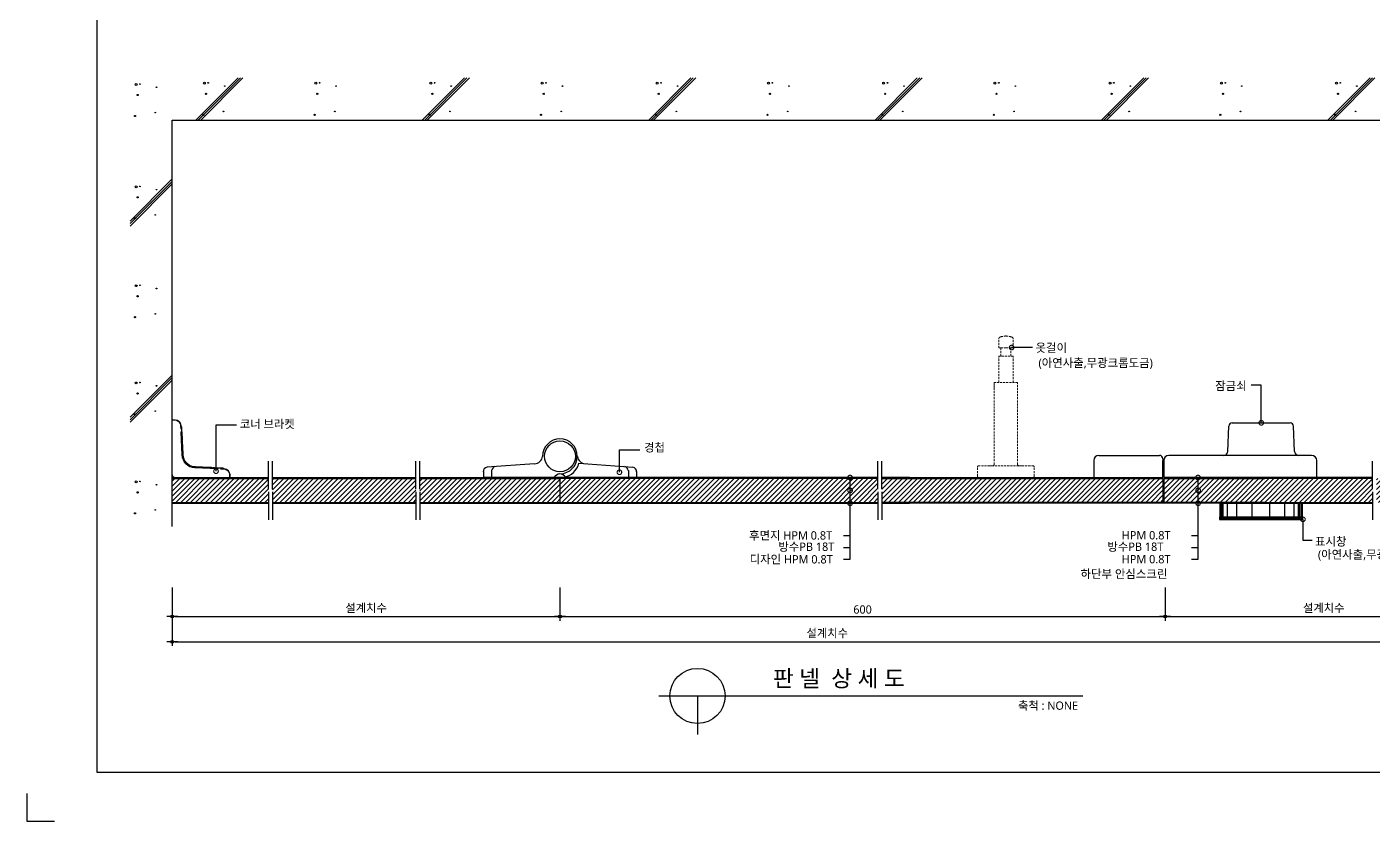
# Model space of a CAD drawing. Extents: x -256 to 8104, y -176 to 5714.
# Drawn here: x -256 to 4629, y -176 to 2705 of the extents above; entities that cross this region are included whole.
import ezdxf
from ezdxf.enums import TextEntityAlignment as Align

# ---------------------------------------------------------------- set-up
doc = ezdxf.new("R2010")
doc.units = 0
doc.header["$LTSCALE"] = 30
doc.linetypes.add('HIDDEN', pattern=[0.375, 0.25, -0.125])
doc.layers.get('0').update_dxf_attribs({"linetype": 'CONTINUOUS'})
doc.layers.get('DEFPOINTS').update_dxf_attribs({"linetype": 'CONTINUOUS'})
for name, color, linetype in [('02---제품선', 4, 'CONTINUOUS'), ('C', 2, 'CONTINUOUS'), ('DIM', 7, 'CONTINUOUS'), ('HID', 9, 'HIDDEN'), ('TIT', 3, 'CONTINUOUS'), ('경첩', 4, 'CONTINUOUS'), ('문자', 3, 'CONTINUOUS'), ('부자재', 4, 'CONTINUOUS'), ('잠금쇠(회전형)', 4, 'CONTINUOUS'), ('치수', 1, 'CONTINUOUS'), ('판넬', 2, 'CONTINUOUS'), ('해치', 8, 'CONTINUOUS')]:
    doc.layers.add(name, color=color, linetype=linetype)
doc.styles.add('돋움', font='malgun.ttf')
doc.dimstyles.new('10', dxfattribs={"dimscale": 10, "dimtxt": 3, "dimasz": 1, "dimexe": 1.5, "dimexo": 2, "dimgap": 1, "dimtad": 1, "dimdec": 0, "dimlunit": 6, "dimtxsty": '돋움', "dimblk": 'DIMDOT', "dimcen": -1, "dimdle": 1.5, "dimclrt": 3, "dimazin": 3, "dimtfac": 1, "dimtdec": 0, "dimtix": 1, "dimtmove": 2, "dimatfit": 3, "dimldrblk": 'DIMDOT', "dimarcsym": 0})
pattern_1 = [(45, (159806.501, 43.407), (-8.980256, 8.980256), [])]

# ---------------------------------------------------------------- blocks, each defined once
blk = doc.blocks.new('DIMDOT')
at = {"linetype": 'Continuous'}
blk.add_line((-2, 0), (2, 0), dxfattribs=at)
for radius in [0.5, 0.25]:
    blk.add_circle((0, 0), radius, dxfattribs=at)
blk = doc.blocks.new('*D471')
at = {"layer": 'DEFPOINTS', "color": 0}
for p in [(168459.9, 818.9), (169867, 818.9), (169867, 693.2)]:
    blk.add_point(p, dxfattribs=at)
at = {"layer": 'DIM', "color": 0, "lineweight": -2, "ltscale": 10}
for p, q in [((168459.9, 798.9), (168459.9, 678.2)), ((169867, 798.9), (169867, 678.2)), ((168469.9, 693.2), (169857, 693.2))]:
    blk.add_line(p, q, dxfattribs=at)
at = {"layer": 'DIM', "color": 0, "lineweight": -2, "xscale": 10, "yscale": 10, "zscale": 10, "rotation": 180}
blk.add_blockref('DIMDOT', (168459.9, 693.2), dxfattribs=at)
at = {"layer": 'DIM', "color": 0, "lineweight": -2, "xscale": 10, "yscale": 10, "zscale": 10}
blk.add_blockref('DIMDOT', (169867, 693.2), dxfattribs=at)
at = {"layer": 'DIM', "color": 3, "insert": (169163.5, 722.9), "char_height": 30, "attachment_point": 5, "style": '돋움'}
blk.add_mtext('설계치수', dxfattribs=at)
blk = doc.blocks.new('*D472')
at = {"layer": 'DEFPOINTS', "color": 0}
for p in [(168459.9, 818.9), (173213.8, 818.9), (173213.8, 601.8)]:
    blk.add_point(p, dxfattribs=at)
at = {"layer": 'DIM', "color": 0, "lineweight": -2, "ltscale": 10}
for p, q in [((168459.9, 798.9), (168459.9, 586.8)), ((173213.8, 798.9), (173213.8, 586.8)), ((168469.9, 601.8), (173203.8, 601.8))]:
    blk.add_line(p, q, dxfattribs=at)
at = {"layer": 'DIM', "color": 0, "lineweight": -2, "xscale": 10, "yscale": 10, "zscale": 10, "rotation": 180}
blk.add_blockref('DIMDOT', (168459.9, 601.8), dxfattribs=at)
at = {"layer": 'DIM', "color": 0, "lineweight": -2, "xscale": 10, "yscale": 10, "zscale": 10}
blk.add_blockref('DIMDOT', (173213.8, 601.8), dxfattribs=at)
at = {"layer": 'DIM', "color": 3, "insert": (170836.9, 631.4), "char_height": 30, "attachment_point": 5, "style": '돋움'}
blk.add_mtext('설계치수', dxfattribs=at)
blk = doc.blocks.new('_DOTSMALL')
at = {"color": 0, "linetype": 'ByBlock', "const_width": 0.5}
blk.add_lwpolyline([(-0.0625, 0, 1), (0.0625, 0, 1)], format="xyb", close=True, dxfattribs=at)
blk = doc.blocks.new('A$C63EC304E')
at = {"layer": '치수', "color": 1, "xscale": 2.5, "yscale": 2.5, "zscale": 2.5, "rotation": 234.3098741996962}
blk.add_blockref('_DOTSMALL', (0.31, 0.31), dxfattribs=at)
blk = doc.blocks.new('A$C2BC9653E')
at = {"layer": '치수', "xscale": 0.3333333333333333, "yscale": 0.3333333333333333, "zscale": 0.3333333333333333}
blk.add_blockref('A$C63EC304E', (0, 0), dxfattribs=at)
blk = doc.blocks.new('A$C7FC71301')
at = {"layer": '치수', "rotation": 180}
blk.add_blockref('A$C2BC9653E', (0.21, 0.21), dxfattribs=at)
blk = doc.blocks.new('A$C4A20372B')
at = {"layer": '치수'}
blk.add_blockref('A$C7FC71301', (0, 0), dxfattribs=at)
blk = doc.blocks.new('A$C566469F5')
at = {"layer": '치수'}
blk.add_blockref('A$C4A20372B', (0, 0), dxfattribs=at)
blk = doc.blocks.new('A$C7E317CD4')
at = {"layer": '해치', "xscale": 2, "yscale": 2, "zscale": 2}
blk.add_blockref('A$C566469F5', (0, 0), dxfattribs=at)
blk = doc.blocks.new('A$C601D7F27')
at = {"layer": '치수'}
blk.add_blockref('A$C7E317CD4', (0, 0), dxfattribs=at)
blk = doc.blocks.new('A$C38802C08')
at = {"layer": '치수'}
blk.add_blockref('A$C601D7F27', (0, 0), dxfattribs=at)
blk = doc.blocks.new('*D473')
at = {"layer": 'DEFPOINTS', "color": 0}
for p in [(172063, 818.9), (173213.8, 818.9), (173213.8, 693.2)]:
    blk.add_point(p, dxfattribs=at)
at = {"layer": 'DIM', "color": 0, "lineweight": -2, "ltscale": 10}
for p, q in [((172063, 798.9), (172063, 678.2)), ((173213.8, 798.9), (173213.8, 678.2)), ((172073, 693.2), (173203.8, 693.2))]:
    blk.add_line(p, q, dxfattribs=at)
at = {"layer": 'DIM', "color": 0, "lineweight": -2, "xscale": 10, "yscale": 10, "zscale": 10, "rotation": 180}
blk.add_blockref('DIMDOT', (172063, 693.2), dxfattribs=at)
at = {"layer": 'DIM', "color": 0, "lineweight": -2, "xscale": 10, "yscale": 10, "zscale": 10}
blk.add_blockref('DIMDOT', (173213.8, 693.2), dxfattribs=at)
at = {"layer": 'DIM', "color": 3, "insert": (172638.4, 722.9), "char_height": 30, "attachment_point": 5, "style": '돋움'}
blk.add_mtext('설계치수', dxfattribs=at)
blk = doc.blocks.new('*D474')
at = {"layer": 'DEFPOINTS', "color": 0}
for p in [(169867, 818.9), (172063, 818.9), (172063, 693.2)]:
    blk.add_point(p, dxfattribs=at)
at = {"layer": 'DIM', "color": 0, "lineweight": -2, "ltscale": 10}
for p, q in [((169867, 798.9), (169867, 678.2)), ((172063, 798.9), (172063, 678.2)), ((169877, 693.2), (172053, 693.2))]:
    blk.add_line(p, q, dxfattribs=at)
at = {"layer": 'DIM', "color": 0, "lineweight": -2, "xscale": 10, "yscale": 10, "zscale": 10, "rotation": 180}
blk.add_blockref('DIMDOT', (169867, 693.2), dxfattribs=at)
at = {"layer": 'DIM', "color": 0, "lineweight": -2, "xscale": 10, "yscale": 10, "zscale": 10}
blk.add_blockref('DIMDOT', (172063, 693.2), dxfattribs=at)
at = {"layer": 'DIM', "color": 3, "insert": (170965, 718.7), "char_height": 30, "attachment_point": 5, "style": '돋움'}
blk.add_mtext('600', dxfattribs=at)
blk = doc.blocks.new('A$C06B31977')
for p, q in [((1.26, 11.06), (1.26, 21.17)), ((1.26, 10.11), (1.26, 0))]:
    blk.add_line(p, q)
blk = doc.blocks.new('DESIGN-17', base_point=(168188.6, 127.1))
at = {"layer": '해치', "transparency": 33554687}
h = blk.add_hatch(dxfattribs=at)
h.set_pattern_fill('ANSI31', color=256, scale=4, style=0)
h.set_pattern_definition(pattern_1)
h.paths.add_polyline_path([(168808.9, 1145.9), (168808.9, 1155.5), (168808.9, 1194.2), (168459.9, 1194.2), (168459.9, 1107.6), (168808.9, 1107.6)])
h.paths.add_polyline_path([(168823.6, 1145.9), (168823.6, 1155.5), (168823.6, 1194.2), (169344, 1194.2), (169344, 1145.9), (169344, 1107.6), (168823.6, 1107.6)])
at = {"layer": '해치'}
h = blk.add_hatch(dxfattribs=at)
h.set_pattern_fill('ANSI31', color=256, scale=4)
h.set_pattern_definition(pattern_1)
h.paths.add_polyline_path([(169867, 1107.6), (169867, 1194.2), (169358.6, 1194.2), (169358.6, 1107.6)])
at = {"layer": '해치', "transparency": 33554687}
h = blk.add_hatch(dxfattribs=at)
h.set_pattern_fill('ANSI31', color=256, scale=4)
h.set_pattern_definition(pattern_1)
h.paths.add_polyline_path([(169867, 1194.2), (169867, 1107.6), (170920, 1107.6), (170920, 1148.8, -0.610943), (170918.3, 1152.1, -0.241509), (170920, 1153), (170920, 1194.2)])
h = blk.add_hatch(dxfattribs=at)
h.set_pattern_fill('ANSI31', color=256, scale=4)
h.set_pattern_definition(pattern_1)
h.paths.add_polyline_path([(171020.7, 1194.2), (170920, 1194.2), (170920, 1153, -0.610943), (170921.7, 1149.7, -0.241509), (170920, 1148.8), (170920, 1107.6), (171020.7, 1107.6)])
h = blk.add_hatch(dxfattribs=at)
h.set_pattern_fill('ANSI31', color=256, scale=4)
h.set_pattern_definition(pattern_1)
h.paths.add_polyline_path([(172055, 1107.6), (172055, 1194.2), (171134.9, 1194.2), (171035.3, 1194.2), (171035.3, 1155.5), (171035.3, 1145.9), (171035.3, 1107.6), (171134.9, 1107.6)])
h = blk.add_hatch(dxfattribs=at)
h.set_pattern_fill('ANSI31', color=256, scale=4, style=0)
h.set_pattern_definition(pattern_1)
h.paths.add_polyline_path([(172829.9, 1145.9), (172829.9, 1155.5), (172829.9, 1194.2), (173213.8, 1194.2), (173213.8, 1107.6), (172829.9, 1107.6)])
edge = h.paths.add_edge_path()
edge.add_line((172815.3, 1145.9), (172815.3, 1155.5))
edge.add_line((172815.3, 1155.5), (172815.3, 1194.2))
edge.add_line((172815.3, 1194.2), (172182.8, 1194.2))
edge.add_line((172182.8, 1194.2), (172182.8, 1153))
edge.add_arc((172182.8, 1150.9), 2.08, -35.6901, 90, ccw=False)
edge.add_arc((172182.8, 1150.9), 2.08, 270, 324.3099, ccw=False)
edge.add_line((172182.8, 1148.8), (172182.8, 1107.6))
edge.add_line((172182.8, 1107.6), (172815.3, 1107.6))
edge.add_line((172815.3, 1107.6), (172815.3, 1145.9))
h.paths.add_polyline_path([(172058, 1194.2), (172058, 1107.6), (172182.8, 1107.6), (172182.8, 1148.8, -0.610943), (172181.1, 1152.1, -0.241509), (172182.8, 1153), (172182.8, 1194.2)])
h.paths.add_polyline_path([(173631.5, 1194.2), (173213.8, 1194.2), (173213.8, 1107.6), (173631.5, 1107.6)])
for p, q in [((168459.9, 2494.6), (173631.5, 2494.6)), ((168459.9, 1019.6), (168459.9, 2494.6))]:
    blk.add_line(p, q)
at = {"color": 2}
for p, q in [((169867, 1197.6), (169867, 1104.2)), ((172055, 1194.2), (172055, 1107.6)), ((172058, 1194.2), (172058, 1107.6)), ((167932.7, 51.3), (167932.7, -48.7)), ((167932.7, 51.3), (167932.7, -48.7)), ((167932.7, 51.3), (167932.7, -48.7)), ((167932.7, 51.3), (167932.7, -48.7)), ((167932.7, -48.7), (168032.7, -48.7))]:
    blk.add_line(p, q, dxfattribs=at)
for points in [[(168187.9, 5665.5), (175440.2, 5665.5), (175440.2, 127.2), (168187.9, 127.2)], [(168187.9, 5665.5), (175440.2, 5665.5), (175440.2, 127.2), (168187.9, 127.2)], [(168187.9, 5665.5), (176169.8, 5665.5), (176169.8, 127.2), (168187.9, 127.2)]]:
    blk.add_lwpolyline(points, close=True, dxfattribs=at)
at = {"layer": '02---제품선'}
for p, q in [((172290.6, 1292.7), (172293.8, 1384.1)), ((172306.2, 1396.1), (172516.8, 1396.1)), ((172532.4, 1292.7), (172529.2, 1384.1)), ((171822.3, 1278.2), (172042.5, 1278.2)), ((172262.7, 1278.2), (172076.6, 1278.2)), ((172275.7, 1278.2), (172262.7, 1278.2)), ((172547.4, 1278.2), (172275.7, 1278.2)), ((172594.5, 1278.2), (172547.4, 1278.2)), ((171803.7, 1259.6), (171803.7, 1197.6)), ((172055, 1265.8), (172055, 1197.6)), ((172055, 1197.6), (172055, 1259.6)), ((172058, 1259.6), (172058, 1197.6)), ((172613.1, 1197.6), (172613.1, 1259.6)), ((171803.7, 1197.6), (172055, 1197.6)), ((172613.1, 1197.6), (172058, 1197.6))]:
    blk.add_line(p, q, dxfattribs=at)
for centre, radius, start, end in [((172306.2, 1383.6), 12.4, 90, 178), ((172516.8, 1383.6), 12.4, 2, 90), ((171822.3, 1259.6), 18.6, 90, 180), ((172042.5, 1265.8), 12.4, 0, 90), ((172076.6, 1259.6), 18.6, 90, 180), ((172275.7, 1293.2), 15, 270, 358), ((172547.4, 1293.2), 15, 182, 270), ((172594.5, 1259.6), 18.6, 0, 90)]:
    blk.add_arc(centre, radius, start, end, dxfattribs=at)
at = {"layer": 'C'}
for p, q in [((168459.9, 1194.2), (168808.9, 1194.2)), ((168823.6, 1194.2), (169344, 1194.2)), ((169358.6, 1194.2), (169867, 1194.2)), ((171020.7, 1194.2), (169867, 1194.2)), ((171035.3, 1194.2), (172055, 1194.2)), ((171134.9, 1194.2), (171035.3, 1194.2)), ((172058, 1194.2), (172425, 1194.2)), ((172815.3, 1194.2), (172425, 1194.2)), ((168459.9, 1107.6), (168808.9, 1107.6)), ((168823.6, 1107.6), (169344, 1107.6)), ((169358.6, 1107.6), (169883.2, 1107.6)), ((169867, 1107.6), (171020.7, 1107.6)), ((172055, 1107.6), (171035.3, 1107.6)), ((171035.3, 1107.6), (171134.9, 1107.6)), ((172425, 1107.6), (172058, 1107.6)), ((172425, 1107.6), (172815.3, 1107.6))]:
    blk.add_line(p, q, dxfattribs=at)
at = {"layer": 'HID', "lineweight": 15}
for p, q in [((171459.1, 1667.7), (171459.1, 1703.2)), ((171459.1, 1667.7), (171467, 1667.7)), ((171467, 1667.7), (171485, 1667.7)), ((171467, 1667.7), (171467, 1637.9)), ((171503.1, 1667.7), (171485, 1667.7)), ((171511, 1667.7), (171503.1, 1667.7)), ((171503.1, 1667.7), (171503.1, 1637.9)), ((171511, 1667.7), (171511, 1703.2)), ((171459.1, 1542.8), (171459.1, 1637.9)), ((171511, 1637.9), (171459.1, 1637.9)), ((171511, 1542.8), (171511, 1637.9)), ((171527.7, 1542.8), (171442.3, 1542.8)), ((171442.3, 1519.1), (171442.3, 1542.8)), ((171442.3, 1245.2), (171442.3, 1542.8)), ((171527.7, 1245.2), (171527.7, 1542.8)), ((171381.8, 1202.6), (171381.8, 1235.2)), ((171437.3, 1240.2), (171386.8, 1240.2)), ((171542.7, 1240.2), (171427.3, 1240.2)), ((171532.7, 1240.2), (171583.2, 1240.2)), ((171588.2, 1202.6), (171588.2, 1235.2)), ((171583.2, 1197.6), (171386.8, 1197.6)), ((172136.6, 1197.6), (172168.3, 1197.6)), ((172168.3, 1197.6), (172358.3, 1197.6))]:
    blk.add_line(p, q, dxfattribs=at)
for centre, radius, start, end in [((171490, 1625.8), 85.6, 93.3455, 106.4545), ((171480, 1625.8), 85.6, 73.5455, 86.6545), ((171467.8, 1698), 10.2, 101.3021, 148.9655), ((171502.3, 1698), 10.2, 31.0345, 78.6979), ((171386.8, 1235.2), 5, 90, 180), ((171437.3, 1245.2), 5, 270, 0), ((171532.7, 1245.2), 5, 180, 270), ((171583.2, 1235.2), 5, 0, 90), ((171386.8, 1202.6), 5, 180, 270), ((171583.2, 1202.6), 5, 270, 0)]:
    blk.add_arc(centre, radius, start, end, dxfattribs=at)
at = {"layer": 'TIT', "color": 7}
for p, q in [((170226, 405.3), (171763.8, 405.3)), ((170366, 405.3), (170366, 265.3))]:
    blk.add_line(p, q, dxfattribs=at)
blk.add_circle((170366, 405.3), 100, dxfattribs=at)
at = {"layer": '경첩', "color": 4, "linetype": 'Continuous', "lineweight": 15}
for p, q in [((168459.9, 1407.6), (168470.5, 1407.6)), ((168459.9, 1405.2), (168459.9, 1407.6)), ((168459.9, 1385.2), (168459.9, 1405.2)), ((168470.5, 1405.2), (168459.9, 1405.2)), ((168459.9, 1381.9), (168459.9, 1384.2)), ((168459.9, 1381.9), (168459.9, 1211.6)), ((168470.5, 1405.2), (168470.5, 1407.6)), ((168490.8, 1373), (168490.1, 1386.5)), ((168492.4, 1386.7), (168493.5, 1363.3)), ((168494.2, 1382), (168492.7, 1380.5)), ((168495.3, 1376.5), (168493, 1374.2)), ((168495.3, 1376.5), (168496.5, 1351.3)), ((168495.2, 1279.5), (168491.2, 1363.2)), ((168493.5, 1363.3), (168497.5, 1279.6)), ((168496.5, 1351.3), (168494.2, 1349)), ((168496.8, 1344.9), (168494.5, 1342.7)), ((168496.9, 1341.8), (168494.7, 1339.6)), ((168497.2, 1335.5), (168495, 1333.3)), ((168497.3, 1332.3), (168495.1, 1330.1)), ((168496.9, 1341.8), (168497.2, 1335.5)), ((168497.3, 1332.3), (168498.6, 1305.6)), ((168498.6, 1305.6), (168496.4, 1303.3)), ((168498.6, 1305.5), (168496.4, 1303.3)), ((168498.8, 1301.5), (168496.6, 1299.3)), ((168498.9, 1299.3), (168496.7, 1297.1)), ((168499.3, 1290.7), (168497.1, 1288.5)), ((168499.4, 1289.8), (168497.1, 1287.6)), ((168499.5, 1286.7), (168497.3, 1284.4)), ((168499.5, 1285.7), (168497.3, 1283.5)), ((168500, 1277.2), (168497.9, 1275.1)), ((168500.3, 1275.1), (168498.3, 1273.1)), ((168498.6, 1305.5), (168498.8, 1301.5)), ((168498.9, 1299.3), (168499.3, 1290.7)), ((168500.9, 1271.7), (168499, 1269.7)), ((168499.1, 1269.7), (168501, 1271.6)), ((168499.3, 1290.7), (168499.4, 1289.8)), ((168499.4, 1289.8), (168499.5, 1286.7)), ((168499.5, 1286.7), (168499.5, 1285.7)), ((168499.5, 1285.7), (168499.8, 1279.7)), ((168502.4, 1266.8), (168500.6, 1265)), ((168503.9, 1263), (168502.2, 1261.3)), ((168505, 1260.8), (168503.3, 1259.1)), ((168507.5, 1256.7), (168505.8, 1255.1)), ((168508.9, 1254.8), (168507.2, 1253.2)), ((168519.1, 1245.2), (168517.4, 1243.5)), ((168521.1, 1243.9), (168519.4, 1242.2)), ((168525.4, 1241.6), (168523.6, 1239.8)), ((168527.7, 1240.6), (168525.9, 1238.8)), ((168532.6, 1238.9), (168530.7, 1237.1)), ((168625.6, 1228.9), (168541.8, 1232.8)), ((168541.9, 1235.2), (168625.7, 1231.2)), ((168542, 1237.5), (168544.3, 1237.4)), ((168542, 1237.5), (168597.8, 1234.9)), ((168544.3, 1237.4), (168542, 1235.1)), ((168597.8, 1234.9), (168595.6, 1232.6)), ((168604.1, 1234.6), (168601.9, 1232.3)), ((168607.3, 1234.4), (168605.1, 1232.2)), ((168613.6, 1234.1), (168611.4, 1231.9)), ((168613.6, 1234.1), (168643.6, 1232.7)), ((168625.7, 1231.2), (168649, 1230.1)), ((168648.9, 1227.8), (168635.4, 1228.4)), ((168644.4, 1231.9), (168642.9, 1230.4)), ((168644.4, 1231.9), (168643.6, 1232.7)), ((168473.9, 1197.6), (168644.2, 1197.6)), ((168646.6, 1197.6), (168644.2, 1197.6)), ((168667.6, 1197.6), (168647.5, 1197.6)), ((168667.6, 1197.6), (168667.6, 1208.2)), ((168667.6, 1208.2), (168669.9, 1208.2)), ((168669.9, 1197.6), (168667.6, 1197.6)), ((168669.9, 1208.2), (168669.9, 1197.6))]:
    blk.add_line(p, q, dxfattribs=at)
at = {"layer": '경첩', "color": 4, "linetype": 'Continuous', "lineweight": 15, "flags": 128}
for points in [[(168490.1, 1386.5), (168490.6, 1386.6), (168491, 1386.6), (168491.4, 1386.6), (168491.8, 1386.6), (168492.1, 1386.6), (168492.3, 1386.6), (168492.4, 1386.6), (168492.4, 1386.7)], [(168495, 1381.2), (168494.9, 1381.4), (168494.7, 1381.6), (168494.6, 1381.7), (168494.4, 1381.8), (168494.4, 1381.9), (168494.3, 1382), (168494.3, 1382), (168494.2, 1382)], [(168495, 1381.2), (168495.1, 1380.2), (168495.1, 1379.1), (168495.2, 1377.8), (168495.3, 1376.5)], [(168493.5, 1363.3), (168493.5, 1363.3), (168493.4, 1363.3), (168493.2, 1363.3), (168492.9, 1363.3), (168492.5, 1363.3), (168492.1, 1363.3), (168491.7, 1363.2), (168491.2, 1363.2)], [(168496.5, 1351.3), (168496.5, 1350), (168496.6, 1348.8), (168496.6, 1347.8), (168496.7, 1346.8), (168496.7, 1346), (168496.7, 1345.4), (168496.7, 1345.1), (168496.8, 1344.9)], [(168497.5, 1279.6), (168497.5, 1279.6), (168497.3, 1279.6), (168497.1, 1279.6), (168496.8, 1279.5), (168496.5, 1279.5), (168496.1, 1279.5), (168495.6, 1279.5), (168495.2, 1279.5)], [(168498.6, 1305.6), (168498.6, 1305.6), (168498.6, 1305.5)], [(168498.8, 1301.5), (168498.8, 1300.8), (168498.9, 1300.1), (168498.9, 1299.3)], [(168500, 1277.2), (168500.2, 1275.7), (168500.3, 1275.1)], [(168500.9, 1271.7), (168500.9, 1271.7), (168500.9, 1271.7)], [(168541.9, 1235.2), (168541.9, 1235.1), (168541.9, 1235), (168541.9, 1234.8), (168541.9, 1234.5), (168541.9, 1234.1), (168541.8, 1233.7), (168541.8, 1233.3), (168541.8, 1232.8)], [(168597.8, 1234.9), (168598.9, 1234.8), (168600, 1234.7), (168601, 1234.7), (168601.9, 1234.7), (168602.7, 1234.6), (168603.3, 1234.6), (168603.8, 1234.6), (168604, 1234.6), (168604.1, 1234.6)], [(168607.3, 1234.4), (168607.4, 1234.4), (168607.8, 1234.4), (168608.4, 1234.4), (168609.1, 1234.3), (168610.1, 1234.3), (168611.2, 1234.2), (168612.4, 1234.2), (168613.6, 1234.1)], [(168625.7, 1231.2), (168625.7, 1231.2), (168625.7, 1231), (168625.6, 1230.8), (168625.6, 1230.5), (168625.6, 1230.2), (168625.6, 1229.8), (168625.6, 1229.3), (168625.6, 1228.9)], [(168648.9, 1227.8), (168648.9, 1228.2), (168648.9, 1228.7), (168648.9, 1229.1), (168649, 1229.4), (168649, 1229.7), (168649, 1229.9), (168649, 1230.1), (168649, 1230.1)]]:
    blk.add_lwpolyline(points, dxfattribs=at)
at = {"layer": '경첩', "color": 4, "linetype": 'Continuous', "lineweight": 15}
for centre, radius, start, end in [((168470.5, 1385.6), 21.9, 2.6983, 90), ((168470.5, 1385.6), 19.6, 2.6983, 90), ((168544.1, 1281.8), 49, 182.6983, 267.3017), ((168544.1, 1281.8), 46.7, 182.6983, 267.3017), ((168544.1, 1281.8), 44.3, 182.6983, 185.9088), ((168544.1, 1281.8), 44.3, 188.6056, 193.1623), ((168544.1, 1281.8), 44.3, 193.2431, 199.766), ((168544.1, 1281.8), 44.3, 199.766, 204.9948), ((168544.1, 1281.8), 44.3, 208.1736, 214.3849), ((168544.1, 1281.8), 44.3, 214.3855, 217.4388), ((168544.1, 1281.8), 44.3, 217.4392, 235.6151), ((168544.1, 1281.7), 44.3, 235.6142, 238.7009), ((168544.1, 1281.8), 44.3, 238.7002, 245.0052), ((168544.1, 1281.8), 44.3, 248.2494, 255.0002), ((168544.1, 1281.8), 44.3, 255, 267.3017), ((168648, 1208.2), 19.6, 0, 87.3017), ((168648, 1208.2), 21.9, 0, 87.3017), ((168473.9, 1211.6), 14, 180, 270)]:
    blk.add_arc(centre, radius, start, end, dxfattribs=at)
at = {"layer": '부자재'}
for p, q in [((169774.8, 1247.6), (169602, 1235.5)), ((169619, 1223.7), (169619, 1197.6)), ((169935.8, 1249.6), (170131.7, 1235.6)), ((170115.1, 1223.7), (170115.1, 1197.6)), ((169589, 1219.6), (169589, 1197.6)), ((169867, 1197.6), (169589, 1197.6)), ((169881.2, 1197.6), (170145.1, 1197.6)), ((170145.1, 1219.6), (170145.1, 1197.6))]:
    blk.add_line(p, q, dxfattribs=at)
at = {"layer": '부자재', "color": 1}
blk.add_circle((169867, 1274.6), 56.2, dxfattribs=at)
at = {"layer": '부자재'}
for centre, radius, start, end in [((169867, 1274.6), 63, 270, 180), ((169773.2, 1278.6), 31, 272.9231, 352.4724), ((169960.8, 1278.6), 31, 187.5276, 267.0769), ((169605.7, 1219.2), 16.8, 101.7765, 181.6712), ((169639.4, 1218.1), 21.2, 113.4077, 164.5497), ((169869.2, 1266.2), 68.6, 280.084, 345.9792), ((170094.6, 1218.1), 21.2, 15.4503, 67.3004), ((170128.3, 1219.2), 16.8, 358.3288, 78.2235), ((169875.6, 1173), 39.5, 102.5267, 141.5475), ((169858.4, 1173), 39.5, 43.1003, 77.4733)]:
    blk.add_arc(centre, radius, start, end, dxfattribs=at)
at = {"layer": '잠금쇠(회전형)', "linetype": 'Continuous', "lineweight": 15}
for p, q in [((172261.3, 1103.6), (172561.7, 1103.6)), ((172261.3, 1103.6), (172261.3, 1055.2)), ((172262.2, 1103.6), (172262.2, 1055.2)), ((172561.7, 1103.6), (172561.7, 1055.2)), ((172260.3, 1055.2), (172562.7, 1055.2)), ((172260.3, 1045.9), (172260.3, 1055.2)), ((172260.3, 1046.2), (172562.7, 1046.2)), ((172562.7, 1045.9), (172562.7, 1055.2))]:
    blk.add_line(p, q, dxfattribs=at)
at = {"layer": '치수'}
for p, q in [((171582, 1669.1), (171505.9, 1669.1)), ((172411.5, 1533.3), (172374.9, 1533.3)), ((172411.5, 1396.1), (172411.5, 1533.3)), ((168619.4, 1389.2), (168693.5, 1389.2)), ((168619.4, 1220.8), (168619.4, 1389.2)), ((170082.6, 1216.8), (170082.6, 1297.7)), ((170082.6, 1297.7), (170156.8, 1297.7)), ((170920, 901), (170920, 1197.6)), ((172182.8, 901), (172182.8, 1197.6)), ((172562.7, 1045.9), (172562.7, 970.2)), ((170896.2, 987.8), (170920, 987.8)), ((172159, 987.8), (172182.8, 987.8)), ((170896.2, 944.2), (170920, 944.2)), ((172159, 944.2), (172182.8, 944.2)), ((172562.7, 970.2), (172597, 970.2)), ((170896.2, 901), (170920, 901)), ((172159, 901), (172182.8, 901))]:
    blk.add_line(p, q, dxfattribs=at)
at = {"layer": '판넬', "color": 1}
for p, q in [((168459.9, 1197.6), (168808.9, 1197.6)), ((168823.6, 1197.6), (169344, 1197.6)), ((169358.6, 1197.6), (169846.6, 1197.6)), ((171020.7, 1197.6), (169867, 1197.6)), ((171035.3, 1197.6), (172053, 1197.6)), ((171134.9, 1197.6), (171035.3, 1197.6)), ((172063, 1197.6), (172425, 1197.6)), ((172815.3, 1197.6), (172425, 1197.6)), ((168459.9, 1104.2), (168808.9, 1104.2)), ((168823.6, 1104.2), (169344, 1104.2)), ((169358.6, 1104.2), (169886.6, 1104.2)), ((169867, 1104.2), (171020.7, 1104.2)), ((172058, 1104.2), (171035.3, 1104.2)), ((171035.3, 1104.2), (171134.9, 1104.2)), ((172425, 1104.2), (172058, 1104.2)), ((172425, 1104.2), (172815.3, 1104.2))]:
    blk.add_line(p, q, dxfattribs=at)
at = {"layer": '해치'}
for p, q in [((168545.8, 2494.6), (168698.9, 2647.7)), ((168563.5, 2494.6), (168716.6, 2647.7)), ((169367.4, 2494.6), (169520.5, 2647.7)), ((169385, 2494.6), (169538.2, 2647.7)), ((170189, 2494.6), (170342.1, 2647.7)), ((170206.6, 2494.6), (170359.7, 2647.7)), ((171010.5, 2494.6), (171163.7, 2647.7)), ((171028.2, 2494.6), (171181.3, 2647.7)), ((171832.1, 2494.6), (171985.2, 2647.7)), ((171849.8, 2494.6), (172002.9, 2647.7)), ((172653.7, 2494.6), (172806.8, 2647.7)), ((172671.3, 2494.6), (172824.5, 2647.7)), ((168306.8, 2127.7), (168459.9, 2280.8)), ((168306.8, 2110), (168459.9, 2263.2)), ((168306.8, 1416.1), (168459.9, 1569.2)), ((168306.8, 1398.4), (168459.9, 1551.5)), ((172264.1, 1103.6), (172264.1, 1055.2)), ((172267.1, 1103.6), (172267.1, 1055.2)), ((172272.2, 1103.6), (172272.2, 1055.2)), ((172288.5, 1103.6), (172288.5, 1055.2)), ((172321.9, 1103.6), (172321.9, 1055.2)), ((172377.4, 1103.6), (172377.4, 1055.2)), ((172441.1, 1103.6), (172441.1, 1055.2)), ((172496.6, 1103.6), (172496.6, 1055.2)), ((172530, 1103.6), (172530, 1055.2)), ((172546.3, 1103.6), (172546.3, 1055.2)), ((172550.8, 1103.6), (172550.8, 1055.2)), ((172556, 1103.6), (172556, 1055.2)), ((172559, 1103.6), (172559, 1055.2)), ((172560.8, 1103.6), (172560.8, 1055.2)), ((172260.3, 1052.1), (172562.7, 1052.1)), ((172260.3, 1050.6), (172562.7, 1050.6)), ((172260.3, 1049), (172562.7, 1049)), ((172260.3, 1048.1), (172562.7, 1048.1)), ((172260.3, 1047.2), (172562.7, 1047.2)), ((172260.3, 1045.9), (172562.7, 1045.9))]:
    blk.add_line(p, q, dxfattribs=at)
at = {"layer": '해치', "color": 2}
for p, q in [((168554.6, 2494.6), (168707.8, 2647.7)), ((169376.2, 2494.6), (169529.3, 2647.7)), ((170197.8, 2494.6), (170350.9, 2647.7)), ((171019.4, 2494.6), (171172.5, 2647.7)), ((171840.9, 2494.6), (171994.1, 2647.7)), ((172662.5, 2494.6), (172815.6, 2647.7)), ((168306.8, 2118.9), (168459.9, 2272)), ((168306.8, 1407.2), (168459.9, 1560.4))]:
    blk.add_line(p, q, dxfattribs=at)
at = {"layer": '해치'}
for centre, radius in [((168328.9, 2623.8), 3.36), ((168342.8, 2625.3), 1.12), ((168402.8, 2613.4), 1.12), ((168576.7, 2628.1), 3.36), ((168582.3, 2589.8), 2.24), ((168590.6, 2629.7), 1.12), ((168650.6, 2617.8), 1.12), ((168980.8, 2628.1), 3.36), ((168986.4, 2589.8), 2.24), ((168994.7, 2629.7), 1.12), ((169054.7, 2617.8), 1.12), ((169398.3, 2628.1), 3.36), ((169403.9, 2589.8), 2.24), ((169412.2, 2629.7), 1.12), ((169472.2, 2617.8), 1.12), ((169802.3, 2628.1), 3.36), ((169807.9, 2589.8), 2.24), ((169816.2, 2629.7), 1.12), ((169876.2, 2617.8), 1.12), ((170219.9, 2628.1), 3.36), ((170225.5, 2589.8), 2.24), ((170233.8, 2629.7), 1.12), ((170293.8, 2617.8), 1.12), ((170623.9, 2628.1), 3.36), ((170629.5, 2589.8), 2.24), ((170637.8, 2629.7), 1.12), ((170697.8, 2617.8), 1.12), ((171041.5, 2628.1), 3.36), ((171047.1, 2589.8), 2.24), ((171055.4, 2629.7), 1.12), ((171115.4, 2617.8), 1.12), ((171445.5, 2628.1), 3.36), ((171451.1, 2589.8), 2.24), ((171459.4, 2629.7), 1.12), ((171519.4, 2617.8), 1.12), ((171863, 2628.1), 3.36), ((171868.6, 2589.8), 2.24), ((171876.9, 2629.7), 1.12), ((171936.9, 2617.8), 1.12), ((172267.1, 2628.1), 3.36), ((172272.7, 2589.8), 2.24), ((172281, 2629.7), 1.12), ((172341, 2617.8), 1.12), ((172684.6, 2628.1), 3.36), ((172690.2, 2589.8), 2.24), ((172698.5, 2629.7), 1.12), ((172758.5, 2617.8), 1.12), ((168334.5, 2585.4), 2.24), ((168324.9, 2509.3), 2.24), ((168398.3, 2521.6), 1.12), ((168572.7, 2513.7), 2.24), ((168646.2, 2526), 1.12), ((168976.7, 2513.7), 2.24), ((169050.2, 2526), 1.12), ((169394.3, 2513.7), 2.24), ((169467.7, 2526), 1.12), ((169798.3, 2513.7), 2.24), ((169871.7, 2526), 1.12), ((170215.9, 2513.7), 2.24), ((170289.3, 2526), 1.12), ((170619.9, 2513.7), 2.24), ((170693.3, 2526), 1.12), ((171037.4, 2513.7), 2.24), ((171110.9, 2526), 1.12), ((171441.5, 2513.7), 2.24), ((171514.9, 2526), 1.12), ((171859, 2513.7), 2.24), ((171932.5, 2526), 1.12), ((172263, 2513.7), 2.24), ((172336.5, 2526), 1.12), ((172680.6, 2513.7), 2.24), ((172754, 2526), 1.12), ((168328.9, 2252.4), 3.36), ((168342.8, 2254), 1.12), ((168334.5, 2214.1), 2.24), ((168402.8, 2242.1), 1.12), ((168398.3, 2150.3), 1.12), ((168324.9, 2138), 2.24), ((168328.9, 1893.7), 3.36), ((168334.5, 1855.4), 2.24), ((168342.8, 1895.3), 1.12), ((168402.8, 1883.4), 1.12), ((168324.9, 1779.3), 2.24), ((168398.3, 1791.6), 1.12), ((168328.9, 1540.8), 3.36), ((168342.8, 1542.4), 1.12), ((168402.8, 1530.4), 1.12), ((168334.5, 1502.5), 2.24), ((168324.9, 1426.4), 2.24), ((168398.3, 1438.7), 1.12), ((168328.9, 1182.1), 3.36), ((168342.8, 1183.7), 1.12), ((168402.8, 1171.7), 1.12), ((168334.5, 1143.8), 2.24), ((168398.3, 1080), 1.12), ((168324.9, 1067.7), 2.24)]:
    blk.add_circle(centre, radius, dxfattribs=at)
at = {"xscale": 10, "yscale": 10, "zscale": 10}
for p in [(168796.4, 1044.8), (168811, 1044.8), (169331.4, 1044.8), (169346.1, 1044.8), (171008.1, 1044.8), (171022.8, 1044.8), (172802.7, 1044.8)]:
    blk.add_blockref('A$C06B31977', p, dxfattribs=at)
at = {"layer": '치수', "xscale": 20, "yscale": 20, "zscale": 20}
for p in [(168614.7, 1216.4), (170078.4, 1212.6)]:
    blk.add_blockref('A$C38802C08', p, dxfattribs=at)
at = {"layer": '해치', "yscale": 20, "zscale": 20}
for p, xscale in [((171510.1, 1665), -20), ((172407.4, 1391.9), 20), ((172558.6, 1041.8), 20)]:
    blk.add_blockref('A$C38802C08', p, dxfattribs=dict(at, xscale=xscale))
at = {"layer": '해치', "xscale": 20, "yscale": 20, "zscale": 20, "rotation": 90}
for p in [(170924, 1193.4), (172186.8, 1193.4), (170924.1, 1146.7), (172187, 1146.7), (170924, 1100.1), (172186.8, 1100.1)]:
    blk.add_blockref('A$C38802C08', p, dxfattribs=at)
at = {"layer": 'TIT', "style": '돋움'}
blk.add_text('판 넬  상 세 도', height=60, dxfattribs=at).set_placement((171117.8, 438.9), align=Align.RIGHT)
blk.add_text('축척 : NONE', height=30, dxfattribs=at).set_placement((171529.2, 355.1))
at = {"layer": '문자', "style": '돋움'}
for s, height, p in [('옷걸이', 30.34, (171649.8, 1669)), ('(아연사출,무광크롬도금)', 30.337, (171810.9, 1612.6)), ('잠금쇠', 30.34, (172301.7, 1530.9)), ('후면지 HPM 0.8T', 30.337, (170703.9, 988.5)), ('HPM 0.8T', 30.34, (171994, 988.2)), ('표시창', 30.34, (172663.9, 966.3)), ('방수PB 18T', 30.34, (170761, 947.4)), ('방수PB 18T', 30.34, (171954.9, 947.4)), ('(아연사출,무광크롬도금)', 30.337, (172825, 917.5)), ('디자인 HPM 0.8T', 30.337, (170706, 901.7)), ('HPM 0.8T', 30.34, (171994, 901.5)), ('하단부 안심스크린', 30.34, (171913.6, 848.6))]:
    blk.add_text(s, height=height, dxfattribs=at).set_placement(p, align=Align.MIDDLE)
for s, p in [('코너 브라켓', (168705.7, 1376.9)), ('경첩', (170172.4, 1291.5))]:
    blk.add_text(s, height=30, dxfattribs=at).set_placement(p)
at = {"layer": 'DIM', "ltscale": 10}
for base, p1, p2, text, picture, middle in [((169867, 693.2), (168459.9, 818.9), (169867, 818.9), '설계치수', '*D471', (169163.5, 722.9)), ((173213.8, 601.8), (168459.9, 818.9), (173213.8, 818.9), '설계치수', '*D472', (170836.9, 631.4)), ((172063, 693.2), (169867, 818.9), (172063, 818.9), '600', '*D474', (170965, 718.7)), ((173213.8, 693.2), (172063, 818.9), (173213.8, 818.9), '설계치수', '*D473', (172638.4, 722.9))]:
    dim = blk.add_linear_dim(base=base, p1=p1, p2=p2, text=text, dimstyle='10', override={"dimtxsty": '돋움'}, dxfattribs=at)
    dim.commit()
    dim.dimension.update_dxf_attribs({"geometry": picture, "text_midpoint": middle})

msp = doc.modelspace()

# ---------------------------------------------------------------- block references
msp.add_blockref('DESIGN-17', (0, 0))

doc.saveas('drawing.dxf')
